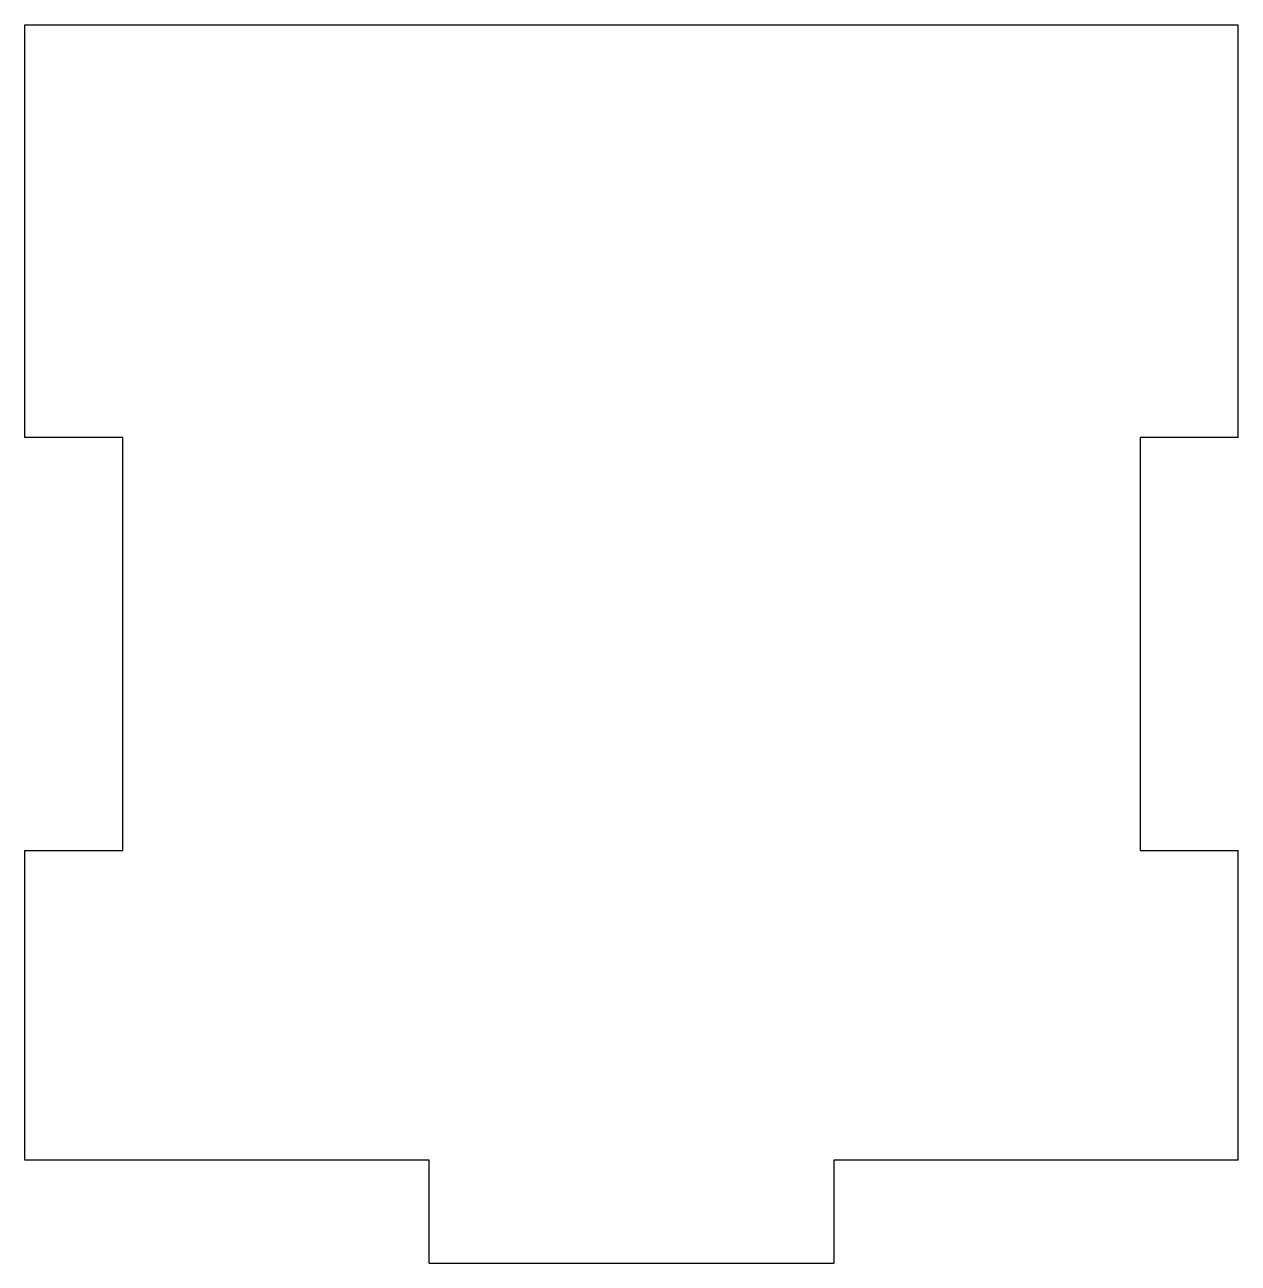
# Model space of a CAD drawing. Header units: metres. Extents: x -29.4 to 29.4, y -31.7 to 28.3.
import ezdxf

# ---------------------------------------------------------------- set-up
doc = ezdxf.new("R2010")
doc.units = ezdxf.units.M

msp = doc.modelspace()

# ---------------------------------------------------------------- linework, layer by layer
for p, q in [((-29.389, 28.284), (29.389, 28.284)), ((-29.389, 8.284), (-29.389, 28.284)), ((29.389, 8.284), (29.389, 28.284)), ((-24.634, 8.284), (-29.389, 8.284)), ((-24.634, -11.716), (-24.634, 8.284)), ((24.634, 8.284), (24.634, -11.716)), ((29.389, 8.284), (24.634, 8.284)), ((-29.389, -11.716), (-24.634, -11.716)), ((-29.389, -26.716), (-29.389, -11.716)), ((24.634, -11.716), (29.389, -11.716)), ((29.389, -26.716), (29.389, -11.716)), ((-9.796, -26.716), (-29.389, -26.716)), ((-9.796, -31.716), (-9.796, -26.716)), ((9.796, -26.716), (9.796, -31.716)), ((29.389, -26.716), (9.796, -26.716)), ((-9.796, -31.716), (9.796, -31.716))]:
    msp.add_line(p, q)

doc.saveas('drawing.dxf')
